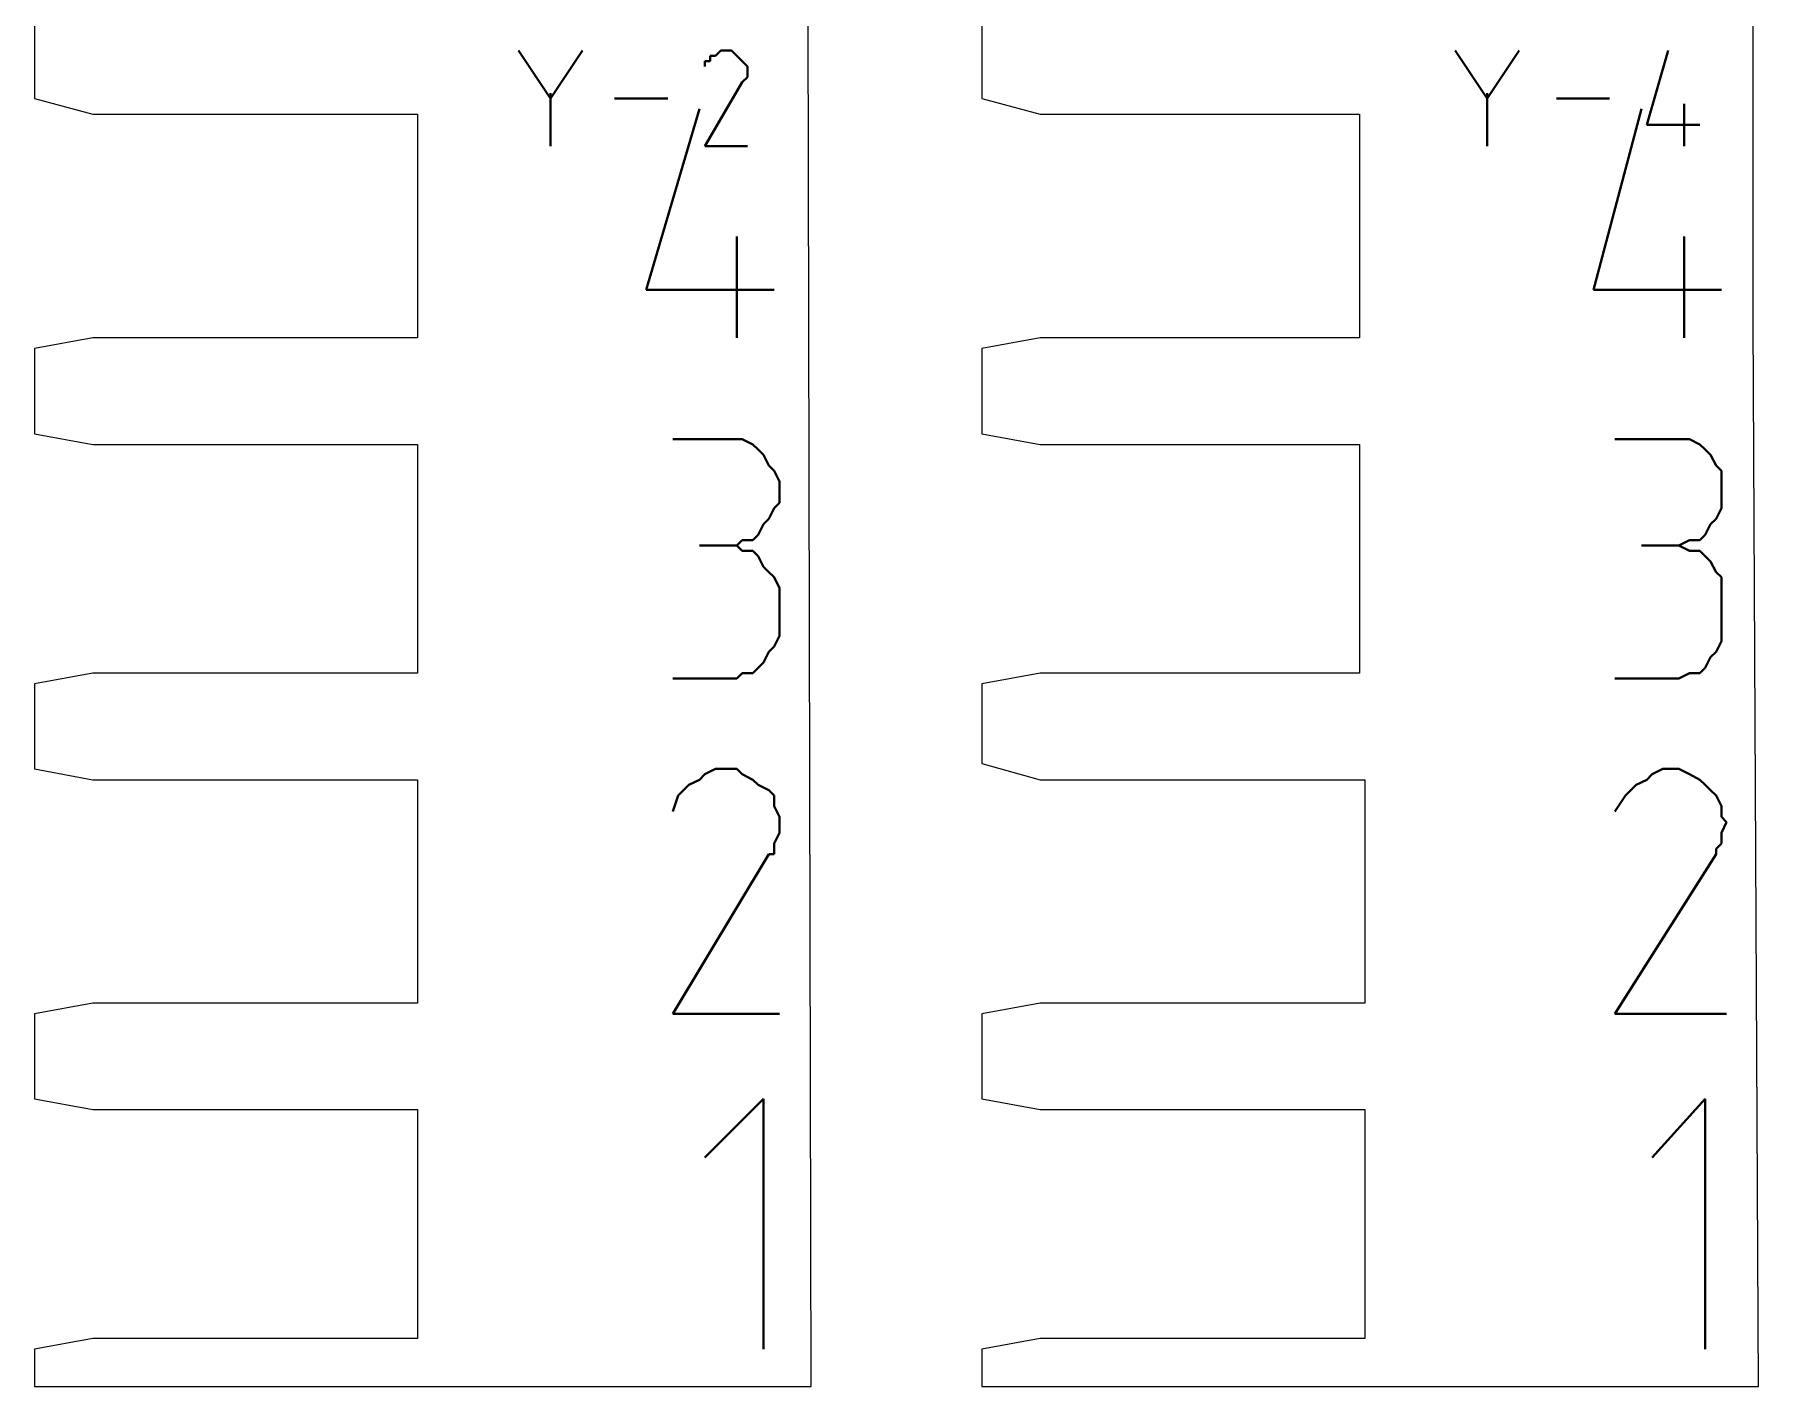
# Model space of a CAD drawing. Header units: centimetres. Extents: x -9.8 to 7.1, y -12.4 to 11.9.
# Drawn here: x -9.835 to -6.595, y 6.866 to 9.406 of the extents above; entities that cross this region are included whole.
import ezdxf

# ---------------------------------------------------------------- set-up
doc = ezdxf.new("R2010")
doc.units = ezdxf.units.CM
doc.header["$MEASUREMENT"] = 0
doc.layers.add('layer 1', color=7, linetype='Continuous')

msp = doc.modelspace()

# ---------------------------------------------------------------- linework, layer by layer
at = {"layer": 'layer 1', "color": 5, "lineweight": 13}
for points in [[(-6.60497, 8.86654), (-6.60497, 8.86654), (-6.60497, 11.86665), (-6.60497, 11.86665)], [(-8.37503, 6.86629), (-8.37503, 6.86629), (-8.38509, 11.4367), (-8.38509, 11.4367)], [(-9.835, 9.43645), (-9.835, 9.43645), (-9.835, 9.28644), (-9.835, 9.28644)], [(-8.05489, 9.43645), (-8.05489, 9.43645), (-8.05489, 9.28644), (-8.05489, 9.28644)], [(-9.835, 9.28644), (-9.835, 9.28644), (-9.7252, 9.25654), (-9.7252, 9.25654)], [(-8.05489, 9.28644), (-8.05489, 9.28644), (-7.94482, 9.25654), (-7.94482, 9.25654)], [(-9.7252, 9.25654), (-9.7252, 9.25654), (-9.11507, 9.25654), (-9.11507, 9.25654)], [(-9.11507, 9.25654), (-9.11507, 9.25654), (-9.11507, 8.83638), (-9.11507, 8.83638)], [(-7.94482, 9.25654), (-7.94482, 9.25654), (-7.34501, 9.25654), (-7.34501, 9.25654)], [(-7.34501, 9.25654), (-7.34501, 9.25654), (-7.34501, 8.83638), (-7.34501, 8.83638)], [(-6.59492, 6.86629), (-6.59492, 6.86629), (-6.60497, 8.86654), (-6.60497, 8.86654)], [(-9.7252, 8.83638), (-9.7252, 8.83638), (-9.835, 8.81654), (-9.835, 8.81654)], [(-9.835, 8.81654), (-9.835, 8.81654), (-9.835, 8.65646), (-9.835, 8.65646)], [(-9.11507, 8.83638), (-9.11507, 8.83638), (-9.7252, 8.83638), (-9.7252, 8.83638)], [(-7.94482, 8.83638), (-7.94482, 8.83638), (-8.05489, 8.81654), (-8.05489, 8.81654)], [(-8.05489, 8.81654), (-8.05489, 8.81654), (-8.05489, 8.65646), (-8.05489, 8.65646)], [(-7.34501, 8.83638), (-7.34501, 8.83638), (-7.94482, 8.83638), (-7.94482, 8.83638)], [(-9.835, 8.65646), (-9.835, 8.65646), (-9.7252, 8.63635), (-9.7252, 8.63635)], [(-8.05489, 8.65646), (-8.05489, 8.65646), (-7.94482, 8.63635), (-7.94482, 8.63635)], [(-9.7252, 8.63635), (-9.7252, 8.63635), (-9.11507, 8.63635), (-9.11507, 8.63635)], [(-9.11507, 8.63635), (-9.11507, 8.63635), (-9.11507, 8.20641), (-9.11507, 8.20641)], [(-7.94482, 8.63635), (-7.94482, 8.63635), (-7.34501, 8.63635), (-7.34501, 8.63635)], [(-7.34501, 8.63635), (-7.34501, 8.63635), (-7.34501, 8.20641), (-7.34501, 8.20641)], [(-9.7252, 8.20641), (-9.7252, 8.20641), (-9.835, 8.18656), (-9.835, 8.18656)], [(-9.11507, 8.20641), (-9.11507, 8.20641), (-9.7252, 8.20641), (-9.7252, 8.20641)], [(-7.94482, 8.20641), (-7.94482, 8.20641), (-8.05489, 8.18656), (-8.05489, 8.18656)], [(-7.34501, 8.20641), (-7.34501, 8.20641), (-7.94482, 8.20641), (-7.94482, 8.20641)], [(-9.835, 8.18656), (-9.835, 8.18656), (-9.835, 8.02649), (-9.835, 8.02649)], [(-8.05489, 8.18656), (-8.05489, 8.18656), (-8.05489, 8.03654), (-8.05489, 8.03654)], [(-8.05489, 8.03654), (-8.05489, 8.03654), (-7.94482, 8.00638), (-7.94482, 8.00638)], [(-9.835, 8.02649), (-9.835, 8.02649), (-9.7252, 8.00638), (-9.7252, 8.00638)], [(-9.7252, 8.00638), (-9.7252, 8.00638), (-9.11507, 8.00638), (-9.11507, 8.00638)], [(-9.11507, 8.00638), (-9.11507, 8.00638), (-9.11507, 7.58649), (-9.11507, 7.58649)], [(-7.94482, 8.00638), (-7.94482, 8.00638), (-7.33496, 8.00638), (-7.33496, 8.00638)], [(-7.33496, 8.00638), (-7.33496, 8.00638), (-7.33496, 7.58649), (-7.33496, 7.58649)], [(-9.7252, 7.58649), (-9.7252, 7.58649), (-9.835, 7.56638), (-9.835, 7.56638)], [(-9.11507, 7.58649), (-9.11507, 7.58649), (-9.7252, 7.58649), (-9.7252, 7.58649)], [(-7.94482, 7.58649), (-7.94482, 7.58649), (-8.05489, 7.56638), (-8.05489, 7.56638)], [(-7.33496, 7.58649), (-7.33496, 7.58649), (-7.94482, 7.58649), (-7.94482, 7.58649)], [(-9.835, 7.56638), (-9.835, 7.56638), (-9.835, 7.40657), (-9.835, 7.40657)], [(-8.05489, 7.56638), (-8.05489, 7.56638), (-8.05489, 7.40657), (-8.05489, 7.40657)], [(-9.835, 7.40657), (-9.835, 7.40657), (-9.7252, 7.38646), (-9.7252, 7.38646)], [(-8.05489, 7.40657), (-8.05489, 7.40657), (-7.94482, 7.38646), (-7.94482, 7.38646)], [(-9.7252, 7.38646), (-9.7252, 7.38646), (-9.11507, 7.38646), (-9.11507, 7.38646)], [(-9.11507, 7.38646), (-9.11507, 7.38646), (-9.11507, 6.95652), (-9.11507, 6.95652)], [(-7.94482, 7.38646), (-7.94482, 7.38646), (-7.33496, 7.38646), (-7.33496, 7.38646)], [(-7.33496, 7.38646), (-7.33496, 7.38646), (-7.33496, 6.95652), (-7.33496, 6.95652)], [(-9.7252, 6.95652), (-9.7252, 6.95652), (-9.835, 6.93641), (-9.835, 6.93641)], [(-9.835, 6.93641), (-9.835, 6.93641), (-9.835, 6.86629), (-9.835, 6.86629)], [(-9.11507, 6.95652), (-9.11507, 6.95652), (-9.7252, 6.95652), (-9.7252, 6.95652)], [(-7.94482, 6.95652), (-7.94482, 6.95652), (-8.05489, 6.93641), (-8.05489, 6.93641)], [(-8.05489, 6.93641), (-8.05489, 6.93641), (-8.05489, 6.86629), (-8.05489, 6.86629)], [(-7.33496, 6.95652), (-7.33496, 6.95652), (-7.94482, 6.95652), (-7.94482, 6.95652)], [(-9.835, 6.86629), (-9.835, 6.86629), (-9.81516, 6.86629), (-9.81516, 6.86629)], [(-9.81516, 6.86629), (-9.81516, 6.86629), (-9.70509, 6.86629), (-9.70509, 6.86629)], [(-9.70509, 6.86629), (-9.70509, 6.86629), (-9.54502, 6.86629), (-9.54502, 6.86629)], [(-9.54502, 6.86629), (-9.54502, 6.86629), (-9.45506, 6.86629), (-9.45506, 6.86629)], [(-9.45506, 6.86629), (-9.45506, 6.86629), (-9.28494, 6.86629), (-9.28494, 6.86629)], [(-9.28494, 6.86629), (-9.28494, 6.86629), (-9.20503, 6.86629), (-9.20503, 6.86629)], [(-9.20503, 6.86629), (-9.20503, 6.86629), (-9.0349, 6.86629), (-9.0349, 6.86629)], [(-9.0349, 6.86629), (-9.0349, 6.86629), (-8.97511, 6.86629), (-8.97511, 6.86629)], [(-8.97511, 6.86629), (-8.97511, 6.86629), (-8.80498, 6.86629), (-8.80498, 6.86629)], [(-8.80498, 6.86629), (-8.80498, 6.86629), (-8.76503, 6.86629), (-8.76503, 6.86629)], [(-8.76503, 6.86629), (-8.76503, 6.86629), (-8.58511, 6.86629), (-8.58511, 6.86629)], [(-8.58511, 6.86629), (-8.58511, 6.86629), (-8.565, 6.86629), (-8.565, 6.86629)], [(-8.565, 6.86629), (-8.565, 6.86629), (-8.39488, 6.86629), (-8.39488, 6.86629)], [(-8.39488, 6.86629), (-8.39488, 6.86629), (-8.39488, 6.86629), (-8.39488, 6.86629)], [(-8.39488, 6.86629), (-8.39488, 6.86629), (-8.37503, 6.86629), (-8.37503, 6.86629)], [(-8.05489, 6.86629), (-8.05489, 6.86629), (-7.92498, 6.86629), (-7.92498, 6.86629)], [(-7.92498, 6.86629), (-7.92498, 6.86629), (-7.70484, 6.86629), (-7.70484, 6.86629)], [(-7.70484, 6.86629), (-7.70484, 6.86629), (-7.59504, 6.86629), (-7.59504, 6.86629)], [(-7.59504, 6.86629), (-7.59504, 6.86629), (-7.3548, 6.86629), (-7.3548, 6.86629)], [(-7.3548, 6.86629), (-7.3548, 6.86629), (-7.28495, 6.86629), (-7.28495, 6.86629)], [(-7.28495, 6.86629), (-7.28495, 6.86629), (-7.02486, 6.86629), (-7.02486, 6.86629)], [(-7.02486, 6.86629), (-7.02486, 6.86629), (-6.98491, 6.86629), (-6.98491, 6.86629)], [(-6.98491, 6.86629), (-6.98491, 6.86629), (-6.71477, 6.86629), (-6.71477, 6.86629)], [(-6.71477, 6.86629), (-6.71477, 6.86629), (-6.70498, 6.86629), (-6.70498, 6.86629)], [(-6.70498, 6.86629), (-6.70498, 6.86629), (-6.59492, 6.86629), (-6.59492, 6.86629)]]:
    msp.add_open_spline(points, degree=3, dxfattribs=at)
at = {"layer": 'layer 1', "color": 1, "lineweight": 40}
for points in [[(-8.86504, 9.28644), (-8.86504, 9.28644), (-8.9251, 9.37639), (-8.9251, 9.37639)], [(-8.80498, 9.37639), (-8.80498, 9.37639), (-8.86504, 9.28644), (-8.86504, 9.28644)], [(-8.55495, 9.3666), (-8.55495, 9.3666), (-8.565, 9.3666), (-8.565, 9.3666)], [(-8.565, 9.3666), (-8.565, 9.3666), (-8.565, 9.35655), (-8.565, 9.35655)], [(-8.5449, 9.37639), (-8.5449, 9.37639), (-8.55495, 9.3666), (-8.55495, 9.3666)], [(-8.53511, 9.37639), (-8.53511, 9.37639), (-8.5449, 9.37639), (-8.5449, 9.37639)], [(-8.5449, 9.37639), (-8.5449, 9.37639), (-8.5449, 9.37639), (-8.5449, 9.37639)], [(-8.52505, 9.37639), (-8.52505, 9.37639), (-8.53511, 9.37639), (-8.53511, 9.37639)], [(-8.515, 9.3666), (-8.515, 9.3666), (-8.52505, 9.37639), (-8.52505, 9.37639)], [(-8.52505, 9.37639), (-8.52505, 9.37639), (-8.52505, 9.37639), (-8.52505, 9.37639)], [(-8.50494, 9.35655), (-8.50494, 9.35655), (-8.515, 9.3666), (-8.515, 9.3666)], [(-8.515, 9.3666), (-8.515, 9.3666), (-8.515, 9.3666), (-8.515, 9.3666)], [(-8.515, 9.3666), (-8.515, 9.3666), (-8.515, 9.3666), (-8.515, 9.3666)], [(-7.10477, 9.28644), (-7.10477, 9.28644), (-7.16483, 9.37639), (-7.16483, 9.37639)], [(-7.04497, 9.37639), (-7.04497, 9.37639), (-7.10477, 9.28644), (-7.10477, 9.28644)], [(-6.805, 9.23643), (-6.805, 9.23643), (-6.76478, 9.37639), (-6.76478, 9.37639)], [(-8.565, 9.35655), (-8.565, 9.35655), (-8.57506, 9.35655), (-8.57506, 9.35655)], [(-8.57506, 9.35655), (-8.57506, 9.35655), (-8.57506, 9.3465), (-8.57506, 9.3465)], [(-8.49489, 9.3465), (-8.49489, 9.3465), (-8.50494, 9.35655), (-8.50494, 9.35655)], [(-8.50494, 9.35655), (-8.50494, 9.35655), (-8.50494, 9.35655), (-8.50494, 9.35655)], [(-8.49489, 9.33644), (-8.49489, 9.33644), (-8.49489, 9.3465), (-8.49489, 9.3465)], [(-8.49489, 9.3465), (-8.49489, 9.3465), (-8.49489, 9.3465), (-8.49489, 9.3465)], [(-8.49489, 9.32639), (-8.49489, 9.32639), (-8.49489, 9.33644), (-8.49489, 9.33644)], [(-8.57506, 9.19648), (-8.57506, 9.19648), (-8.50494, 9.3166), (-8.50494, 9.3166)], [(-8.50494, 9.3166), (-8.50494, 9.3166), (-8.49489, 9.32639), (-8.49489, 9.32639)], [(-8.50494, 9.3166), (-8.50494, 9.3166), (-8.50494, 9.3166), (-8.50494, 9.3166)], [(-8.50494, 9.3166), (-8.50494, 9.3166), (-8.50494, 9.3166), (-8.50494, 9.3166)], [(-8.50494, 9.3166), (-8.50494, 9.3166), (-8.50494, 9.3166), (-8.50494, 9.3166)], [(-8.50494, 9.3166), (-8.50494, 9.3166), (-8.50494, 9.3166), (-8.50494, 9.3166)], [(-8.50494, 9.3166), (-8.50494, 9.3166), (-8.50494, 9.3166), (-8.50494, 9.3166)], [(-8.50494, 9.3166), (-8.50494, 9.3166), (-8.50494, 9.3166), (-8.50494, 9.3166)], [(-8.50494, 9.3166), (-8.50494, 9.3166), (-8.50494, 9.3166), (-8.50494, 9.3166)], [(-8.50494, 9.3166), (-8.50494, 9.3166), (-8.50494, 9.3166), (-8.50494, 9.3166)], [(-8.50494, 9.3166), (-8.50494, 9.3166), (-8.50494, 9.3166), (-8.50494, 9.3166)], [(-8.50494, 9.3166), (-8.50494, 9.3166), (-8.50494, 9.3166), (-8.50494, 9.3166)], [(-8.50494, 9.3166), (-8.50494, 9.3166), (-8.50494, 9.3166), (-8.50494, 9.3166)], [(-8.49489, 9.32639), (-8.49489, 9.32639), (-8.49489, 9.32639), (-8.49489, 9.32639)], [(-8.86504, 9.29649), (-8.86504, 9.29649), (-8.86504, 9.19648), (-8.86504, 9.19648)], [(-8.64491, 9.28644), (-8.64491, 9.28644), (-8.74492, 9.28644), (-8.74492, 9.28644)], [(-7.10477, 9.29649), (-7.10477, 9.29649), (-7.10477, 9.19648), (-7.10477, 9.19648)], [(-6.87485, 9.28644), (-6.87485, 9.28644), (-6.97486, 9.28644), (-6.97486, 9.28644)], [(-6.73488, 9.19648), (-6.73488, 9.19648), (-6.73488, 9.27638), (-6.73488, 9.27638)], [(-8.68513, 8.9266), (-8.68513, 8.9266), (-8.58511, 9.26659), (-8.58511, 9.26659)], [(-6.90474, 8.9266), (-6.90474, 8.9266), (-6.81479, 9.26659), (-6.81479, 9.26659)], [(-6.70498, 9.23643), (-6.70498, 9.23643), (-6.805, 9.23643), (-6.805, 9.23643)], [(-8.49489, 9.19648), (-8.49489, 9.19648), (-8.57506, 9.19648), (-8.57506, 9.19648)], [(-8.515, 8.83638), (-8.515, 8.83638), (-8.515, 9.02662), (-8.515, 9.02662)], [(-6.73488, 8.83638), (-6.73488, 8.83638), (-6.73488, 9.02662), (-6.73488, 9.02662)], [(-8.44488, 8.9266), (-8.44488, 8.9266), (-8.68513, 8.9266), (-8.68513, 8.9266)], [(-6.66477, 8.9266), (-6.66477, 8.9266), (-6.90474, 8.9266), (-6.90474, 8.9266)], [(-8.53511, 8.64641), (-8.53511, 8.64641), (-8.63512, 8.64641), (-8.63512, 8.64641)], [(-8.515, 8.64641), (-8.515, 8.64641), (-8.53511, 8.64641), (-8.53511, 8.64641)], [(-8.50494, 8.64641), (-8.50494, 8.64641), (-8.515, 8.64641), (-8.515, 8.64641)], [(-8.4851, 8.63635), (-8.4851, 8.63635), (-8.50494, 8.64641), (-8.50494, 8.64641)], [(-8.47505, 8.62657), (-8.47505, 8.62657), (-8.4851, 8.63635), (-8.4851, 8.63635)], [(-8.46499, 8.61651), (-8.46499, 8.61651), (-8.47505, 8.62657), (-8.47505, 8.62657)], [(-6.76478, 8.64641), (-6.76478, 8.64641), (-6.86479, 8.64641), (-6.86479, 8.64641)], [(-6.74494, 8.64641), (-6.74494, 8.64641), (-6.76478, 8.64641), (-6.76478, 8.64641)], [(-6.72483, 8.64641), (-6.72483, 8.64641), (-6.74494, 8.64641), (-6.74494, 8.64641)], [(-6.70498, 8.63635), (-6.70498, 8.63635), (-6.72483, 8.64641), (-6.72483, 8.64641)], [(-6.69493, 8.62657), (-6.69493, 8.62657), (-6.70498, 8.63635), (-6.70498, 8.63635)], [(-6.68488, 8.61651), (-6.68488, 8.61651), (-6.69493, 8.62657), (-6.69493, 8.62657)], [(-8.45494, 8.5964), (-8.45494, 8.5964), (-8.46499, 8.61651), (-8.46499, 8.61651)], [(-8.44488, 8.58661), (-8.44488, 8.58661), (-8.45494, 8.5964), (-8.45494, 8.5964)], [(-8.43509, 8.56651), (-8.43509, 8.56651), (-8.44488, 8.58661), (-8.44488, 8.58661)], [(-6.67482, 8.5964), (-6.67482, 8.5964), (-6.68488, 8.61651), (-6.68488, 8.61651)], [(-6.66477, 8.58661), (-6.66477, 8.58661), (-6.67482, 8.5964), (-6.67482, 8.5964)], [(-6.66477, 8.56651), (-6.66477, 8.56651), (-6.66477, 8.58661), (-6.66477, 8.58661)], [(-8.43509, 8.5464), (-8.43509, 8.5464), (-8.43509, 8.56651), (-8.43509, 8.56651)], [(-6.66477, 8.5464), (-6.66477, 8.5464), (-6.66477, 8.56651), (-6.66477, 8.56651)], [(-8.44488, 8.5165), (-8.44488, 8.5165), (-8.43509, 8.52655), (-8.43509, 8.52655)], [(-8.43509, 8.52655), (-8.43509, 8.52655), (-8.43509, 8.5464), (-8.43509, 8.5464)], [(-8.43509, 8.5464), (-8.43509, 8.5464), (-8.43509, 8.5464), (-8.43509, 8.5464)], [(-6.66477, 8.52655), (-6.66477, 8.52655), (-6.66477, 8.5464), (-6.66477, 8.5464)], [(-6.66477, 8.5464), (-6.66477, 8.5464), (-6.66477, 8.5464), (-6.66477, 8.5464)], [(-6.66477, 8.5165), (-6.66477, 8.5165), (-6.66477, 8.52655), (-6.66477, 8.52655)], [(-8.46499, 8.4866), (-8.46499, 8.4866), (-8.45494, 8.49639), (-8.45494, 8.49639)], [(-8.45494, 8.49639), (-8.45494, 8.49639), (-8.44488, 8.5165), (-8.44488, 8.5165)], [(-6.68488, 8.4866), (-6.68488, 8.4866), (-6.67482, 8.49639), (-6.67482, 8.49639)], [(-6.67482, 8.49639), (-6.67482, 8.49639), (-6.66477, 8.5165), (-6.66477, 8.5165)], [(-8.4851, 8.45644), (-8.4851, 8.45644), (-8.47505, 8.46649), (-8.47505, 8.46649)], [(-8.47505, 8.46649), (-8.47505, 8.46649), (-8.46499, 8.4866), (-8.46499, 8.4866)], [(-6.70498, 8.45644), (-6.70498, 8.45644), (-6.69493, 8.46649), (-6.69493, 8.46649)], [(-6.69493, 8.46649), (-6.69493, 8.46649), (-6.68488, 8.4866), (-6.68488, 8.4866)], [(-8.53511, 8.44638), (-8.53511, 8.44638), (-8.58511, 8.44638), (-8.58511, 8.44638)], [(-8.58511, 8.44638), (-8.58511, 8.44638), (-8.53511, 8.44638), (-8.53511, 8.44638)], [(-8.515, 8.44638), (-8.515, 8.44638), (-8.53511, 8.44638), (-8.53511, 8.44638)], [(-8.53511, 8.44638), (-8.53511, 8.44638), (-8.53511, 8.44638), (-8.53511, 8.44638)], [(-8.53511, 8.44638), (-8.53511, 8.44638), (-8.515, 8.44638), (-8.515, 8.44638)], [(-8.515, 8.44638), (-8.515, 8.44638), (-8.50494, 8.45644), (-8.50494, 8.45644)], [(-8.50494, 8.43659), (-8.50494, 8.43659), (-8.515, 8.44638), (-8.515, 8.44638)], [(-8.50494, 8.45644), (-8.50494, 8.45644), (-8.4851, 8.45644), (-8.4851, 8.45644)], [(-8.4851, 8.43659), (-8.4851, 8.43659), (-8.50494, 8.43659), (-8.50494, 8.43659)], [(-8.47505, 8.42654), (-8.47505, 8.42654), (-8.4851, 8.43659), (-8.4851, 8.43659)], [(-8.46499, 8.40643), (-8.46499, 8.40643), (-8.47505, 8.42654), (-8.47505, 8.42654)], [(-6.76478, 8.44638), (-6.76478, 8.44638), (-6.81479, 8.44638), (-6.81479, 8.44638)], [(-6.81479, 8.44638), (-6.81479, 8.44638), (-6.76478, 8.44638), (-6.76478, 8.44638)], [(-6.74494, 8.44638), (-6.74494, 8.44638), (-6.76478, 8.44638), (-6.76478, 8.44638)], [(-6.76478, 8.44638), (-6.76478, 8.44638), (-6.76478, 8.44638), (-6.76478, 8.44638)], [(-6.76478, 8.44638), (-6.76478, 8.44638), (-6.74494, 8.44638), (-6.74494, 8.44638)], [(-6.74494, 8.44638), (-6.74494, 8.44638), (-6.72483, 8.45644), (-6.72483, 8.45644)], [(-6.72483, 8.43659), (-6.72483, 8.43659), (-6.74494, 8.44638), (-6.74494, 8.44638)], [(-6.72483, 8.45644), (-6.72483, 8.45644), (-6.70498, 8.45644), (-6.70498, 8.45644)], [(-6.70498, 8.43659), (-6.70498, 8.43659), (-6.72483, 8.43659), (-6.72483, 8.43659)], [(-6.69493, 8.42654), (-6.69493, 8.42654), (-6.70498, 8.43659), (-6.70498, 8.43659)], [(-6.68488, 8.41649), (-6.68488, 8.41649), (-6.69493, 8.42654), (-6.69493, 8.42654)], [(-8.45494, 8.39638), (-8.45494, 8.39638), (-8.46499, 8.40643), (-8.46499, 8.40643)], [(-8.44488, 8.38659), (-8.44488, 8.38659), (-8.45494, 8.39638), (-8.45494, 8.39638)], [(-6.67482, 8.39638), (-6.67482, 8.39638), (-6.68488, 8.41649), (-6.68488, 8.41649)], [(-6.66477, 8.38659), (-6.66477, 8.38659), (-6.67482, 8.39638), (-6.67482, 8.39638)], [(-8.43509, 8.36648), (-8.43509, 8.36648), (-8.44488, 8.38659), (-8.44488, 8.38659)], [(-8.43509, 8.34637), (-8.43509, 8.34637), (-8.43509, 8.36648), (-8.43509, 8.36648)], [(-6.66477, 8.36648), (-6.66477, 8.36648), (-6.66477, 8.38659), (-6.66477, 8.38659)], [(-6.66477, 8.34637), (-6.66477, 8.34637), (-6.66477, 8.36648), (-6.66477, 8.36648)], [(-8.43509, 8.29637), (-8.43509, 8.29637), (-8.43509, 8.34637), (-8.43509, 8.34637)], [(-8.43509, 8.34637), (-8.43509, 8.34637), (-8.43509, 8.34637), (-8.43509, 8.34637)], [(-6.66477, 8.29637), (-6.66477, 8.29637), (-6.66477, 8.34637), (-6.66477, 8.34637)], [(-6.66477, 8.34637), (-6.66477, 8.34637), (-6.66477, 8.34637), (-6.66477, 8.34637)], [(-8.43509, 8.27652), (-8.43509, 8.27652), (-8.43509, 8.29637), (-8.43509, 8.29637)], [(-6.66477, 8.27652), (-6.66477, 8.27652), (-6.66477, 8.29637), (-6.66477, 8.29637)], [(-8.44488, 8.25641), (-8.44488, 8.25641), (-8.43509, 8.27652), (-8.43509, 8.27652)], [(-6.67482, 8.24636), (-6.67482, 8.24636), (-6.66477, 8.26647), (-6.66477, 8.26647)], [(-6.66477, 8.26647), (-6.66477, 8.26647), (-6.66477, 8.27652), (-6.66477, 8.27652)], [(-8.46499, 8.22652), (-8.46499, 8.22652), (-8.45494, 8.24636), (-8.45494, 8.24636)], [(-8.45494, 8.24636), (-8.45494, 8.24636), (-8.44488, 8.25641), (-8.44488, 8.25641)], [(-6.69493, 8.21646), (-6.69493, 8.21646), (-6.68488, 8.23657), (-6.68488, 8.23657)], [(-6.68488, 8.23657), (-6.68488, 8.23657), (-6.67482, 8.24636), (-6.67482, 8.24636)], [(-8.515, 8.19635), (-8.515, 8.19635), (-8.50494, 8.20641), (-8.50494, 8.20641)], [(-8.50494, 8.20641), (-8.50494, 8.20641), (-8.4851, 8.20641), (-8.4851, 8.20641)], [(-8.4851, 8.20641), (-8.4851, 8.20641), (-8.47505, 8.21646), (-8.47505, 8.21646)], [(-8.47505, 8.21646), (-8.47505, 8.21646), (-8.46499, 8.22652), (-8.46499, 8.22652)], [(-6.74494, 8.19635), (-6.74494, 8.19635), (-6.72483, 8.20641), (-6.72483, 8.20641)], [(-6.72483, 8.20641), (-6.72483, 8.20641), (-6.70498, 8.20641), (-6.70498, 8.20641)], [(-6.70498, 8.20641), (-6.70498, 8.20641), (-6.69493, 8.21646), (-6.69493, 8.21646)], [(-8.63512, 8.19635), (-8.63512, 8.19635), (-8.53511, 8.19635), (-8.53511, 8.19635)], [(-8.53511, 8.19635), (-8.53511, 8.19635), (-8.53511, 8.19635), (-8.53511, 8.19635)], [(-8.53511, 8.19635), (-8.53511, 8.19635), (-8.515, 8.19635), (-8.515, 8.19635)], [(-6.86479, 8.19635), (-6.86479, 8.19635), (-6.76478, 8.19635), (-6.76478, 8.19635)], [(-6.76478, 8.19635), (-6.76478, 8.19635), (-6.76478, 8.19635), (-6.76478, 8.19635)], [(-6.76478, 8.19635), (-6.76478, 8.19635), (-6.74494, 8.19635), (-6.74494, 8.19635)], [(-8.58511, 8.00638), (-8.58511, 8.00638), (-8.60496, 7.99659), (-8.60496, 7.99659)], [(-8.57506, 8.01644), (-8.57506, 8.01644), (-8.58511, 8.00638), (-8.58511, 8.00638)], [(-8.55495, 8.02649), (-8.55495, 8.02649), (-8.57506, 8.01644), (-8.57506, 8.01644)], [(-8.53511, 8.02649), (-8.53511, 8.02649), (-8.55495, 8.02649), (-8.55495, 8.02649)], [(-8.515, 8.02649), (-8.515, 8.02649), (-8.53511, 8.02649), (-8.53511, 8.02649)], [(-8.50494, 8.01644), (-8.50494, 8.01644), (-8.515, 8.02649), (-8.515, 8.02649)], [(-8.4851, 8.00638), (-8.4851, 8.00638), (-8.50494, 8.01644), (-8.50494, 8.01644)], [(-8.47505, 7.99659), (-8.47505, 7.99659), (-8.4851, 8.00638), (-8.4851, 8.00638)], [(-8.4851, 8.00638), (-8.4851, 8.00638), (-8.4851, 8.00638), (-8.4851, 8.00638)], [(-6.805, 8.00638), (-6.805, 8.00638), (-6.82484, 7.99659), (-6.82484, 7.99659)], [(-6.79494, 8.01644), (-6.79494, 8.01644), (-6.805, 8.00638), (-6.805, 8.00638)], [(-6.77483, 8.02649), (-6.77483, 8.02649), (-6.79494, 8.01644), (-6.79494, 8.01644)], [(-6.76478, 8.02649), (-6.76478, 8.02649), (-6.77483, 8.02649), (-6.77483, 8.02649)], [(-6.74494, 8.02649), (-6.74494, 8.02649), (-6.76478, 8.02649), (-6.76478, 8.02649)], [(-6.72483, 8.01644), (-6.72483, 8.01644), (-6.74494, 8.02649), (-6.74494, 8.02649)], [(-6.70498, 8.00638), (-6.70498, 8.00638), (-6.72483, 8.01644), (-6.72483, 8.01644)], [(-6.69493, 7.99659), (-6.69493, 7.99659), (-6.70498, 8.00638), (-6.70498, 8.00638)], [(-6.70498, 8.00638), (-6.70498, 8.00638), (-6.70498, 8.00638), (-6.70498, 8.00638)], [(-8.62506, 7.97648), (-8.62506, 7.97648), (-8.63512, 7.94659), (-8.63512, 7.94659)], [(-8.61501, 7.98654), (-8.61501, 7.98654), (-8.62506, 7.97648), (-8.62506, 7.97648)], [(-8.60496, 7.99659), (-8.60496, 7.99659), (-8.61501, 7.98654), (-8.61501, 7.98654)], [(-8.45494, 7.98654), (-8.45494, 7.98654), (-8.47505, 7.99659), (-8.47505, 7.99659)], [(-8.44488, 7.97648), (-8.44488, 7.97648), (-8.45494, 7.98654), (-8.45494, 7.98654)], [(-8.44488, 7.95638), (-8.44488, 7.95638), (-8.44488, 7.97648), (-8.44488, 7.97648)], [(-6.84495, 7.97648), (-6.84495, 7.97648), (-6.86479, 7.94659), (-6.86479, 7.94659)], [(-6.83489, 7.98654), (-6.83489, 7.98654), (-6.84495, 7.97648), (-6.84495, 7.97648)], [(-6.82484, 7.99659), (-6.82484, 7.99659), (-6.83489, 7.98654), (-6.83489, 7.98654)], [(-6.68488, 7.98654), (-6.68488, 7.98654), (-6.69493, 7.99659), (-6.69493, 7.99659)], [(-6.67482, 7.97648), (-6.67482, 7.97648), (-6.68488, 7.98654), (-6.68488, 7.98654)], [(-6.66477, 7.95638), (-6.66477, 7.95638), (-6.67482, 7.97648), (-6.67482, 7.97648)], [(-8.43509, 7.93653), (-8.43509, 7.93653), (-8.44488, 7.95638), (-8.44488, 7.95638)], [(-6.66477, 7.93653), (-6.66477, 7.93653), (-6.66477, 7.95638), (-6.66477, 7.95638)], [(-8.44488, 7.88653), (-8.44488, 7.88653), (-8.43509, 7.90637), (-8.43509, 7.90637)], [(-8.43509, 7.92648), (-8.43509, 7.92648), (-8.43509, 7.93653), (-8.43509, 7.93653)], [(-8.43509, 7.90637), (-8.43509, 7.90637), (-8.43509, 7.92648), (-8.43509, 7.92648)], [(-6.65498, 7.92648), (-6.65498, 7.92648), (-6.66477, 7.93653), (-6.66477, 7.93653)], [(-6.66477, 7.90637), (-6.66477, 7.90637), (-6.65498, 7.92648), (-6.65498, 7.92648)], [(-6.66477, 7.88653), (-6.66477, 7.88653), (-6.66477, 7.90637), (-6.66477, 7.90637)], [(-8.44488, 7.87647), (-8.44488, 7.87647), (-8.44488, 7.88653), (-8.44488, 7.88653)], [(-8.44488, 7.86642), (-8.44488, 7.86642), (-8.44488, 7.87647), (-8.44488, 7.87647)], [(-8.44488, 7.87647), (-8.44488, 7.87647), (-8.44488, 7.87647), (-8.44488, 7.87647)], [(-8.44488, 7.87647), (-8.44488, 7.87647), (-8.44488, 7.87647), (-8.44488, 7.87647)], [(-6.67482, 7.87647), (-6.67482, 7.87647), (-6.66477, 7.88653), (-6.66477, 7.88653)], [(-6.67482, 7.86642), (-6.67482, 7.86642), (-6.67482, 7.87647), (-6.67482, 7.87647)], [(-6.67482, 7.87647), (-6.67482, 7.87647), (-6.67482, 7.87647), (-6.67482, 7.87647)], [(-6.67482, 7.87647), (-6.67482, 7.87647), (-6.67482, 7.87647), (-6.67482, 7.87647)], [(-6.67482, 7.87647), (-6.67482, 7.87647), (-6.67482, 7.87647), (-6.67482, 7.87647)], [(-8.63512, 7.56638), (-8.63512, 7.56638), (-8.45494, 7.86642), (-8.45494, 7.86642)], [(-8.45494, 7.86642), (-8.45494, 7.86642), (-8.45494, 7.86642), (-8.45494, 7.86642)], [(-8.45494, 7.86642), (-8.45494, 7.86642), (-8.45494, 7.86642), (-8.45494, 7.86642)], [(-8.45494, 7.86642), (-8.45494, 7.86642), (-8.45494, 7.86642), (-8.45494, 7.86642)], [(-8.45494, 7.86642), (-8.45494, 7.86642), (-8.45494, 7.86642), (-8.45494, 7.86642)], [(-8.45494, 7.86642), (-8.45494, 7.86642), (-8.45494, 7.86642), (-8.45494, 7.86642)], [(-8.45494, 7.86642), (-8.45494, 7.86642), (-8.45494, 7.86642), (-8.45494, 7.86642)], [(-8.45494, 7.86642), (-8.45494, 7.86642), (-8.45494, 7.86642), (-8.45494, 7.86642)], [(-8.45494, 7.86642), (-8.45494, 7.86642), (-8.44488, 7.86642), (-8.44488, 7.86642)], [(-6.86479, 7.56638), (-6.86479, 7.56638), (-6.67482, 7.86642), (-6.67482, 7.86642)], [(-6.67482, 7.86642), (-6.67482, 7.86642), (-6.67482, 7.86642), (-6.67482, 7.86642)], [(-6.67482, 7.86642), (-6.67482, 7.86642), (-6.67482, 7.86642), (-6.67482, 7.86642)], [(-6.67482, 7.86642), (-6.67482, 7.86642), (-6.67482, 7.86642), (-6.67482, 7.86642)], [(-6.67482, 7.86642), (-6.67482, 7.86642), (-6.67482, 7.86642), (-6.67482, 7.86642)], [(-6.67482, 7.86642), (-6.67482, 7.86642), (-6.67482, 7.86642), (-6.67482, 7.86642)], [(-6.67482, 7.86642), (-6.67482, 7.86642), (-6.67482, 7.86642), (-6.67482, 7.86642)], [(-6.67482, 7.86642), (-6.67482, 7.86642), (-6.67482, 7.86642), (-6.67482, 7.86642)], [(-8.43509, 7.56638), (-8.43509, 7.56638), (-8.63512, 7.56638), (-8.63512, 7.56638)], [(-6.65498, 7.56638), (-6.65498, 7.56638), (-6.86479, 7.56638), (-6.86479, 7.56638)], [(-8.46499, 7.40657), (-8.46499, 7.40657), (-8.57506, 7.29651), (-8.57506, 7.29651)], [(-8.46499, 6.93641), (-8.46499, 6.93641), (-8.46499, 7.40657), (-8.46499, 7.40657)], [(-6.69493, 7.40657), (-6.69493, 7.40657), (-6.79494, 7.29651), (-6.79494, 7.29651)], [(-6.69493, 6.93641), (-6.69493, 6.93641), (-6.69493, 7.40657), (-6.69493, 7.40657)]]:
    msp.add_open_spline(points, degree=3, dxfattribs=at)

doc.saveas('drawing.dxf')
